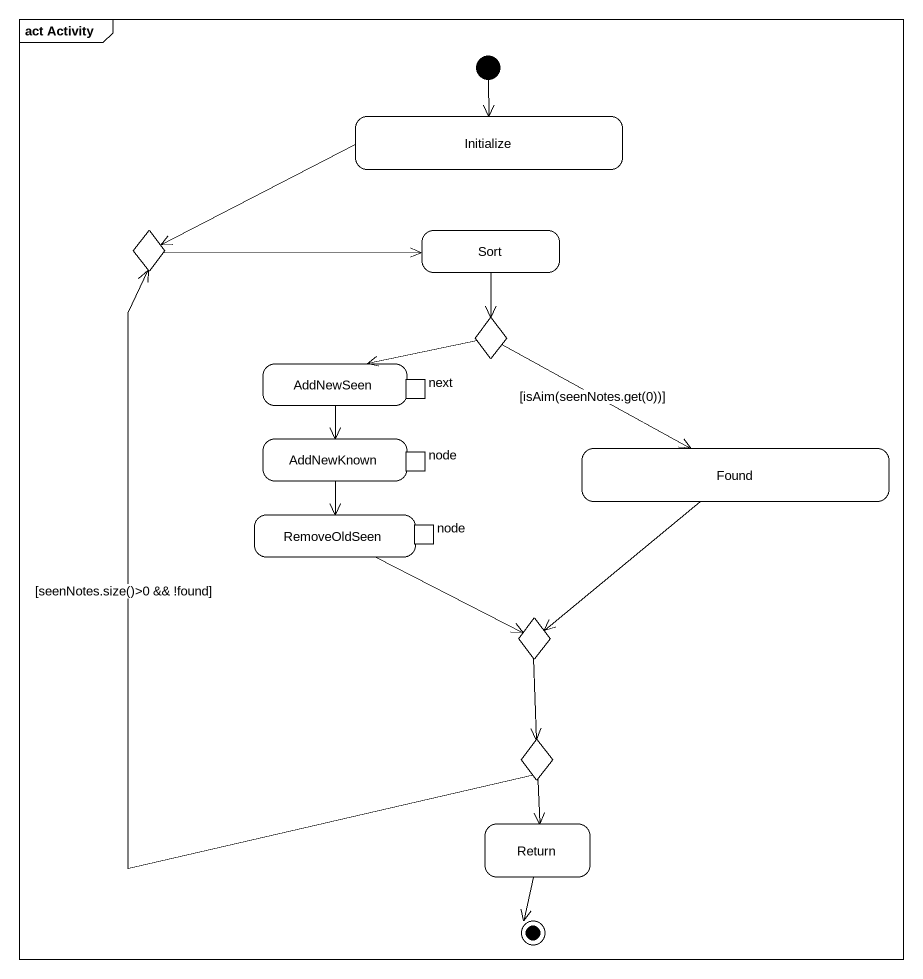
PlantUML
@startuml
mainframe act Activity
hide empty description
state Initialize
state choice1 <<choice>>
state Sort
state choice2 <<choice>>
state AddNewSeen {
  state next <<inputPin>>
}
state AddNewKnown {
  state "node" as node_ <<inputPin>>
}
state Found
state RemoveOldSeen {
  state "node" as node__2 <<inputPin>>
}
state choice3 <<choice>>
state choice4 <<choice>>
state "Return" as Return_
[*] --> Initialize
Initialize -left-> choice1
choice1 -right-> Sort
Sort --> choice2
choice2 -left-> AddNewSeen
choice2 -right-> Found : [isAim(seenNotes.get(0))]
AddNewSeen --> AddNewKnown
AddNewKnown --> RemoveOldSeen
Found --> choice3
RemoveOldSeen -right-> choice3
choice3 --> choice4
choice4 -up-> choice1 : [seenNotes.size()>0 && !found]
choice4 --> Return_
Return_ --> [*]
@enduml
